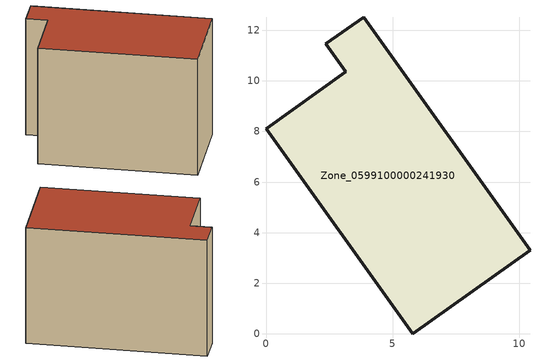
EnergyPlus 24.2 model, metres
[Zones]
Zone_0599100000241930
 floor ground (C_G): 10.43,3.31 5.79,0 0,8.11 3.16,10.36 2.37,11.46 3.85,12.52 z0
 wall outside (C_F): 5.79,0 10.43,3.31 3.85,12.52 2.37,11.46 3.16,10.36 0,8.11 5.79,0 z0:7.95
 roof outside (C_R): 0,8.11 5.79,0 10.43,3.31 3.85,12.52 2.37,11.46 3.16,10.36 z7.95
[BUILDING]
Pand.0599100000241930: North Axis=0; Terrain=City; Loads Convergence Tolerance Value=0.04; Temperature Convergence Tolerance Value=0.4; Solar Distribution=FullExterior; Maximum Number of Warmup Days=25; Minimum Number of Warmup Days=1
[Site:Location]
Rotterdam.The.Hague.AP_ZH_NLD Design_Conditions: Latitude=51.96; Longitude=4.45; Time Zone=1; Elevation=-4.5
[SITE:GROUNDTEMPERATURE:BUILDINGSURFACE]
18, 18, 18, 18, 18, 18, 18, 18, 18, 18, 18, 18
[MATERIAL] Thermal Absorptance=0.9; Solar Absorptance=0.7; Visible Absorptance=0.7
Name | Roughness | Thickness | Conductivity | Density | Specific Heat
G.TI.1975-1991 | MediumSmooth | 0.15 | 0.288461 | 540 | 1210
F.TI.1975-1991 | Rough | 0.3 | 0.230769 | 1920 | 840
R.TI.1975-1991 | MediumRough | 0.2 | 0.153846 | 1500 | 1000
[CONSTRUCTION]
C_G: G.TI.1975-1991
C_F: F.TI.1975-1991
C_R: R.TI.1975-1991
[ZONE]
Zone_0599100000241930: Type=1; Multiplier=1; Ceiling Height=Autocalculate; Volume=Autocalculate; Floor Area=autocalculate; Part of Total Floor Area=Yes
[ZONEINFILTRATION:DESIGNFLOWRATE]
Infil_Zone_0599100000241930: Zone or ZoneList or Space or SpaceList=Zone_0599100000241930; Schedule=AlwaysOn; Design Flow Rate Calculation Method=Flow/Area; Flow Rate per Floor Area=0.003; Constant Term Coefficient=1; Temperature Term Coefficient=0; Velocity Term Coefficient=0; Velocity Squared Term Coefficient=0
[HVACTEMPLATE:ZONE:IDEALLOADSAIRSYSTEM]
Zone_0599100000241930: Maximum Heating Supply Air Temperature=50; Minimum Cooling Supply Air Temperature=13; Maximum Heating Supply Air Humidity Ratio=0.0156; Minimum Cooling Supply Air Humidity Ratio=0.0077; Heating Limit=NoLimit; Cooling Limit=NoLimit; Dehumidification Control Type=ConstantSensibleHeatRatio; Cooling Sensible Heat Ratio=0.7; Dehumidification Setpoint=60; Humidification Control Type=None; Humidification Setpoint=30; Outdoor Air Method=None; Outdoor Air Flow Rate per Person=0.00944; Outdoor Air Flow Rate per Zone Floor Area=0; Outdoor Air Flow Rate per Zone=0; Demand Controlled Ventilation Type=None; Outdoor Air Economizer Type=NoEconomizer; Heat Recovery Type=None; Sensible Heat Recovery Effectiveness=0.7; Latent Heat Recovery Effectiveness=0.65
[ZONECONTROL:THERMOSTAT]
ThermostatControl_Zone_0599100000241930: Zone or ZoneList=Zone_0599100000241930; Control Type Schedule=DualSetpointControlType; Control 1=Thermostat_Zone_0599100000241930; Temperature Difference Between Cutout And Setpoint=0
[THERMOSTATSETPOINT:DUALSETPOINT]
Thermostat_Zone_0599100000241930: Heating Setpoint Temperature Schedule=HeatingSetpoint_Zone_0599100000241930; Cooling Setpoint Temperature Schedule=CoolingSetpoint_Zone_0599100000241930
[SCHEDULE:COMPACT]
HeatingSetpoint_Zone_0599100000241930: Through: 12/31, For: AllDays, Until: 24:00, 21
CoolingSetpoint_Zone_0599100000241930: Through: 12/31, For: AllDays, Until: 24:00, 24
DualSetpointControlType: Through: 12/31, For: AllDays, Until: 24:00, 4
AlwaysOn: Through: 12/31, For: AllDays, Until: 24:00, 1
